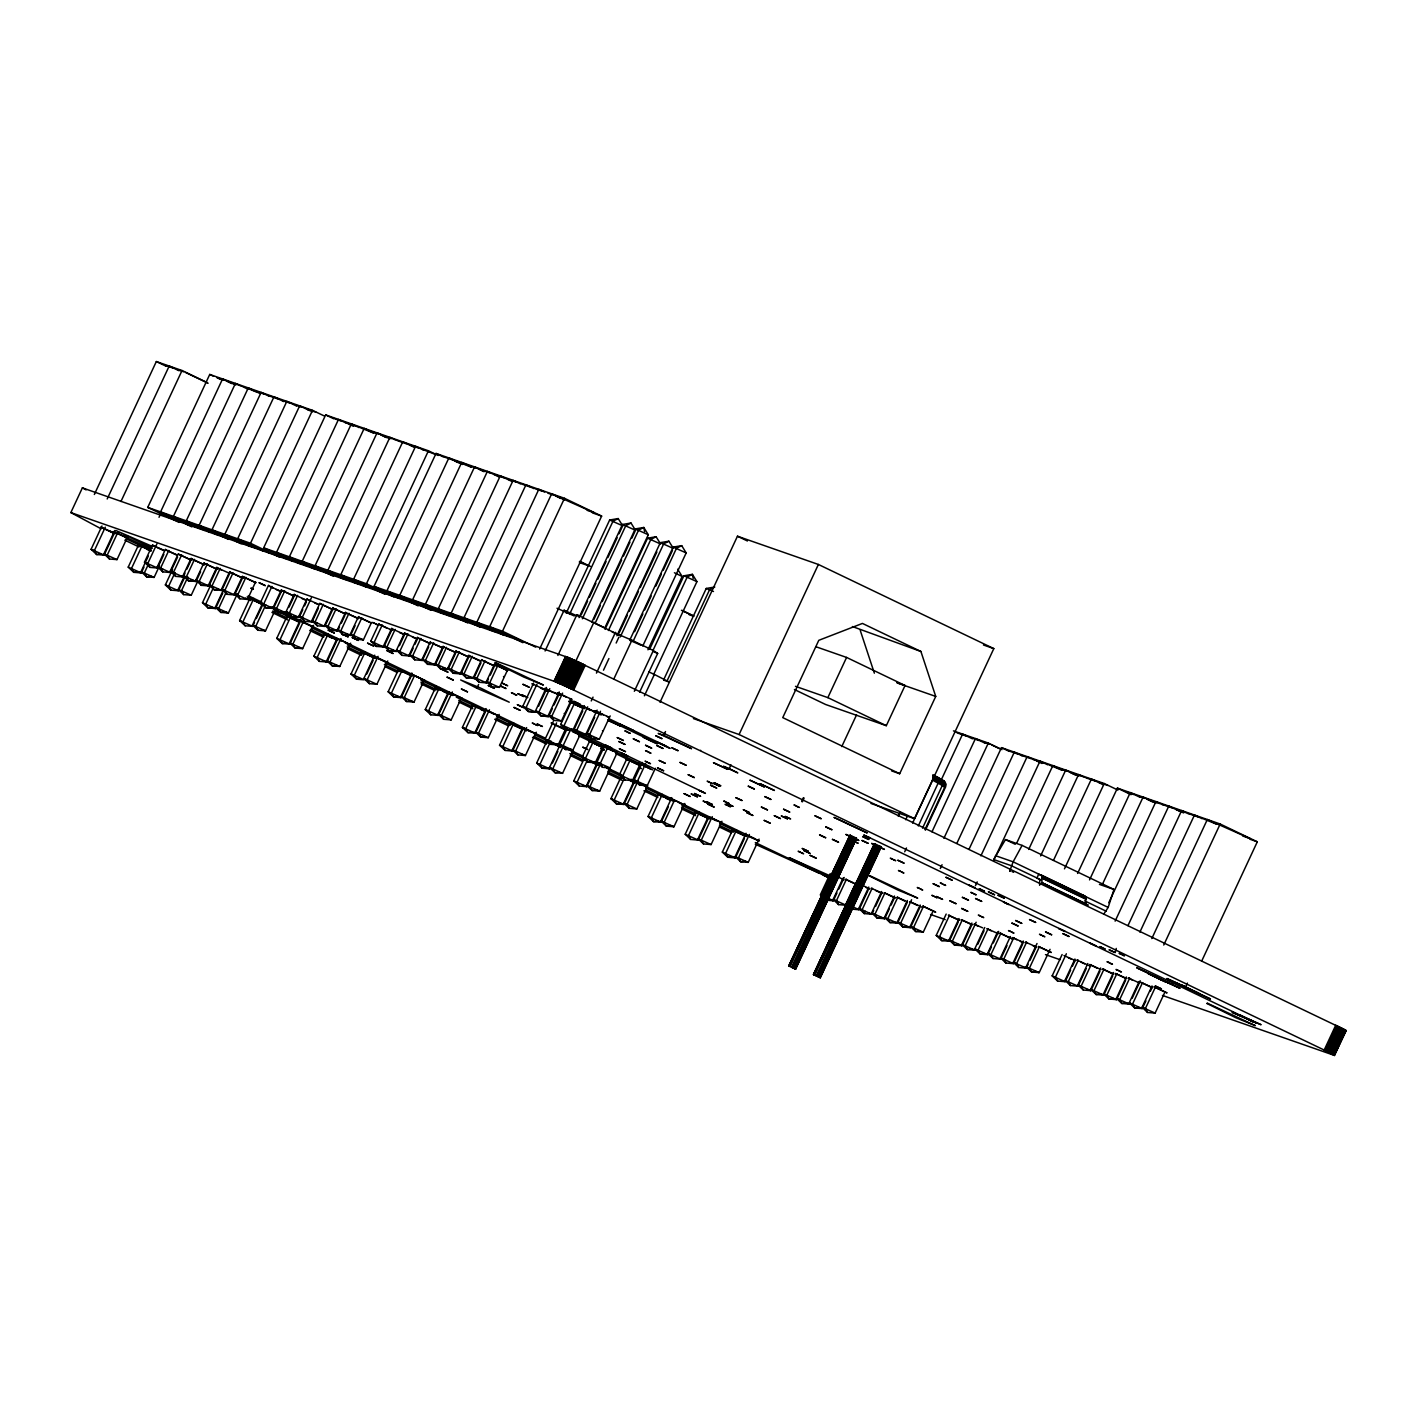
<?xml version="1.0" encoding="UTF-8"?>
<svg xmlns="http://www.w3.org/2000/svg" width="1417" height="1417" viewBox="0 0 1417 1417"><rect width="100%" height="100%" fill="white"/><g stroke="black" fill="none" stroke-linecap="round" stroke-linejoin="round"><path stroke-width="1.5" d="M912.601 823.047L932.599 780.165L933.148 775.613L942.323 780.306L945.6 783.3L945.44 787.214L925.443 830.096M1041.832 882.986L1088.167 905.18L1041.991 883.322L1041.849 875.972L1038.75 874.112L1036.943 877.991L1039.741 879.461L1039.617 885.324M1082.553 895.119L1085.652 896.979L1085.883 904.383M1009.683 871.331L1013.137 861.837L1022.1 845.4L1113.975 889.469L1108.165 907.411L1103.684 914.284M101.121 528.771L70.85 512.582L82.381 487.855L567.934 657.435L572.503 659.401L560.973 684.128L555.269 681.701L566.8 656.974M94.337 494.48L156.331 361.548L182.031 370.51L207.431 382.696M107.196 498.979L169.19 366.029L178.949 370.705M101.953 526.008L91.095 549.3L96.604 554.525L104.132 555.127L114.086 533.766M105.301 527.177L94.443 550.469L96.604 554.525L100.784 553.941M120.959 501.476L182.031 370.51M114.795 530.489L103.937 553.781L109.463 559.007L116.991 559.609L127.849 536.317M118.16 531.676L107.302 554.95L109.463 559.007M179.003 522.395L147.74 507.392L209.734 374.442L312.502 410.328L324.227 415.943M143.985 567.101L141.275 572.929L133.747 572.326L128.221 567.119L138.175 545.758M142.444 544.996L131.586 568.288L133.747 572.326L137.91 571.76L141.275 572.929L128.221 567.119M159.023 517.294L160.865 513.326M152.629 544.73L144.481 562.195L149.919 567.385L157.517 568.022L163.858 554.437M159.536 565.773L154.116 577.41L146.589 576.808L141.08 571.6L148.307 556.066M156.88 543.969L147.829 563.381L149.919 567.385M148.041 565.011L144.428 572.769L146.589 576.808L150.769 576.241L154.116 577.41L141.08 571.6M165.47 549.229L157.322 566.694L162.778 571.883L170.377 572.503L177.603 556.987M168.818 550.398L160.688 567.863L162.778 571.883M178.329 553.71L170.182 571.175L175.619 576.365L183.218 576.985L185.025 573.106M172.591 569.404L165.364 584.92L170.872 590.145L178.4 590.747L184.741 577.162M181.677 554.879L173.529 572.344L175.619 576.365M175.053 572.503L168.712 586.089L170.872 590.145M200.594 571.777L196.06 581.484L188.461 580.846L183.023 575.656L191.171 558.192M186.831 569.227L190.463 561.469M197.583 581.643L191.242 595.229L183.714 594.626L178.205 589.401L184.547 575.816M194.519 559.361L186.371 576.825L188.461 580.846L192.712 580.297L196.06 581.484L183.023 575.656M187.894 576.985L181.553 590.57L183.714 594.626M216.146 570.431L208.919 585.965L201.32 585.327L195.865 580.138L204.013 562.673M207.378 563.842L199.23 581.307L201.32 585.327L205.554 584.796L208.919 585.965L195.865 580.138M216.872 567.154L208.724 584.619L214.162 589.809L221.761 590.446L229.908 572.982M222.77 593.032L215.526 608.548L207.998 607.946L202.489 602.739L210.637 585.274M220.22 568.323L212.072 585.788L214.162 589.809L218.413 589.277M213.081 588.374L205.837 603.908L207.998 607.946L212.178 607.379L215.526 608.548L202.489 602.739M229.713 571.653L221.566 589.118L227.003 594.29L234.602 594.927L242.75 577.463M223.479 589.755L215.331 607.22L220.857 612.427L228.385 613.03L237.436 593.634M233.061 572.822L224.913 590.287L227.003 594.29M225.923 592.855L218.696 608.389L220.857 612.427L225.02 611.861L228.385 613.03L215.331 607.22L219.21 609.08M147.74 507.392L250.508 543.26L312.502 410.328M242.555 576.134L234.407 593.599L239.863 598.789L247.461 599.409L255.609 581.944M245.92 577.304L237.773 594.768L239.863 598.789M287.12 559.113L263.668 547.848L325.662 414.915L428.43 450.783L438.207 455.477M249.569 599.196L239.615 620.54L245.141 625.765L252.669 626.367L254.475 622.47M253.838 598.417L242.98 621.709L245.141 625.765M281.593 591.031L273.463 608.495L265.865 607.858L260.409 602.668L268.557 585.203M262.428 603.677L252.474 625.021L257.983 630.246L265.51 630.848L275.465 609.505M256.282 618.591L262.623 605.006M271.905 586.372L263.775 603.837L265.865 607.858L270.098 607.326L273.463 608.495L260.409 602.668M265.776 604.846L255.822 626.19L257.983 630.246M273.268 607.149L286.305 612.976L278.706 612.339L273.268 607.149L281.398 589.685M284.764 590.854L276.616 608.318L278.706 612.339L282.957 611.807L286.305 612.976M294.258 594.166L286.11 611.63L291.548 616.82L299.146 617.458L302.777 609.7M289.015 607.149L294.453 595.512M299.749 622.825L289.794 644.168L282.266 643.566L276.758 638.358L287.616 615.067M297.605 595.335L289.458 612.817L291.548 616.82L295.799 616.289M290.963 616.236L280.105 639.528L282.266 643.566L286.447 642.999M307.099 598.665L298.952 616.129L304.407 621.319L312.006 621.939L318.329 608.354M304.584 605.821L306.391 601.924M300.457 619.548L289.599 642.84L295.108 648.047L302.636 648.649L313.494 625.358M311.35 597.885L302.317 617.298L304.407 621.319M303.805 620.717L292.947 644.009L295.108 648.047L299.288 647.48M319.941 603.146L311.811 620.611L317.249 625.8L324.847 626.42L311.811 620.611L317.621 623.391M323.306 604.315L315.159 621.78L317.249 625.8M339.513 627.023L337.689 630.919L330.09 630.282L324.652 625.092L332.8 607.627M325.751 624.49L332.995 608.956M336.874 640.626L326.92 661.987L319.392 661.385L313.883 656.16L323.838 634.816M336.148 608.796L328 626.261L330.09 630.282L334.341 629.733L337.689 630.919L324.652 625.092M328.089 634.037L317.231 657.329L319.392 661.385M355.065 625.694L350.548 635.401L342.949 634.763L337.494 629.573L345.642 612.109M341.32 623.143L344.933 615.385M350.637 643.176L339.779 666.468L332.251 665.866L326.725 660.641L336.679 639.297M348.989 613.278L340.859 630.742L342.949 634.763L347.183 634.231L350.548 635.401L337.494 629.573M263.668 547.848L366.454 583.733L428.43 450.783M340.948 638.536L330.09 661.81L332.251 665.866L336.414 665.299L339.779 666.468L326.725 660.641M371.537 622.417L363.39 639.882L355.791 639.244L350.353 634.054L358.483 616.59M397.486 597.637L374.035 586.372L436.029 453.44L564.497 498.288L601.64 516.089L539.647 649.039M361.849 617.759L353.701 635.223L355.791 639.244L360.042 638.713L363.39 639.882L350.353 634.054M361.866 650.686L351.009 673.978L356.535 679.186L364.063 679.788L351.009 673.978L354.888 675.838M365.232 651.855L354.374 675.147L356.535 679.186L360.697 678.619M391.978 629.538L383.83 647.02L376.231 646.382L370.776 641.192L378.924 623.728M382.271 624.897L374.141 642.362L376.231 646.382L380.465 645.833L383.83 647.02L370.776 641.192M374.726 655.168L363.868 678.46L369.376 683.667L376.904 684.269L387.762 660.977M366.773 673.961L373.114 660.375M378.073 656.337L367.216 679.629L369.376 683.667M391.783 628.209L383.635 645.674L389.073 650.864L396.671 651.501L383.635 645.674L387.514 647.534M395.13 629.378L386.983 646.843L389.073 650.864L393.324 650.332M404.624 632.69L396.477 650.155L401.914 655.345L409.513 655.982L413.144 648.224M399.381 645.674L404.819 634.037M407.972 633.86L399.824 651.342L401.914 655.345M412.046 674.315L401.188 697.607L393.66 697.005L388.152 691.779L398.106 670.436M401.454 671.605L391.499 692.948L393.66 697.005L397.84 696.438L401.188 697.607L388.152 691.779M428.696 646.878L422.372 660.464L414.774 659.844L409.318 654.654L417.466 637.189M414.951 644.345L417.661 638.518M420.814 638.358L412.684 655.823L414.774 659.844M423.984 680.745L414.03 702.088L406.502 701.486L400.993 696.261L411.851 672.986M442.458 649.429L435.214 664.945L427.615 664.325L422.177 659.135L430.325 641.671M414.295 676.086L404.341 697.43L406.502 701.486L410.682 700.919L414.03 702.088L400.993 696.261M433.673 642.84L425.525 660.304L427.615 664.325L431.866 663.776L435.214 664.945L422.177 659.135M455.3 653.91L448.055 669.426L440.457 668.806L435.019 663.617L443.167 646.152M446.514 647.321L438.367 664.786L440.457 668.806L444.708 668.257L448.055 669.426L435.019 663.617M436.135 686.306L425.277 709.598L430.786 714.806L438.314 715.408L448.268 694.064M468.141 658.391L460.915 673.925L453.316 673.288L447.861 668.098L456.008 650.633M439.483 687.475L428.625 710.767L430.786 714.806M459.374 651.802L451.226 669.267L453.316 673.288L457.549 672.756L460.915 673.925L447.861 668.098M448.073 692.736L438.119 714.079L443.645 719.287L451.173 719.889L461.127 698.546M468.868 655.115L460.72 672.579L466.158 677.769L473.756 678.406L481.001 662.873M452.342 691.957L441.484 715.248L443.645 719.287M472.215 656.284L464.067 673.748L466.158 677.769L470.409 677.237M481.709 659.596L473.561 677.078L478.999 682.25L486.598 682.888L488.422 679.009M485.057 660.783L476.909 678.247L478.999 682.25M374.035 586.372L502.504 631.22L564.497 498.288M476.856 688.237L460.649 679.947L480.257 687.9L509.252 702.194L476.856 688.237L478.627 684.446M473.26 704.107L462.403 727.399L467.929 732.624L475.457 733.227L485.411 711.865M494.551 664.095L486.403 681.559L491.858 686.749L499.457 687.369L507.605 669.904M490.229 675.13L494.746 665.423M475.722 707.225L465.768 728.568L467.929 732.624L472.091 732.058L475.457 733.227L462.403 727.399L466.282 729.259M497.916 665.264L489.768 682.728L491.858 686.749M499.156 714.416L488.298 737.708L480.77 737.106L475.262 731.88L486.12 708.606M489.467 709.775L478.609 733.05L480.77 737.106L484.951 736.539M522.536 729.684L512.582 751.028L505.054 750.425L499.546 745.218L509.5 723.857M545.084 650.988L564.09 610.231L577.41 615.97M513.751 723.095L502.893 746.387L505.054 750.425M522.784 706.304L535.821 712.113L528.187 711.458L522.784 706.304L533.642 683.012M566.215 613.154L609.647 520.004L618.202 518.569L622.701 525.813L618.999 533.748M536.99 684.181L526.132 707.473L528.187 711.458L535.821 712.113M569.563 614.323L613.012 521.173L618.202 518.569M536.299 732.235L525.424 755.509L517.913 754.907L512.387 749.699L522.342 728.356M557.891 655.451L576.896 614.695L619.778 635.259L612.162 631.982M526.593 727.576L515.735 750.868L517.913 754.907M546.431 687.475L535.573 710.767L540.975 715.922L548.627 716.577L552.24 708.819M579.022 617.617L622.453 524.467L631.008 523.032L635.489 530.277L631.805 538.212M538.531 706.304L546.679 688.839M581.112 615.013L587.577 601.127M589.419 597.177L595.902 583.29M597.744 579.323L606.069 561.486M607.911 557.536L617.157 537.716M549.796 688.644L538.938 711.936L540.975 715.922L548.627 716.577L535.573 710.767L539.452 712.627M582.369 618.786L625.8 525.636L631.008 523.032M70.85 512.582L554.366 681.364L565.897 656.62M566.322 656.779L554.366 681.364M555.801 681.931L567.349 657.187M567.934 657.435L565.542 656.496L553.994 681.223L556.403 682.162L567.934 657.435L579.234 662.447L585.221 665.264L573.672 690.008M557.058 682.445L568.589 657.701M557.749 682.728L569.28 658.002M558.493 683.047L570.024 658.32M559.272 683.384L570.803 658.657M560.105 683.756L571.636 659.011M559.237 691.939L548.379 715.231L553.781 720.385L561.415 721.04L571.37 699.697M591.81 622.081L635.241 528.913L643.796 527.478L648.295 534.74L604.846 627.89L595.158 623.25L638.606 530.1L643.796 527.478L644.558 531.534M574.31 660.216L573.389 659.791L561.858 684.535L562.779 684.942L574.31 660.216L1343.015 1028.866L1344.591 1029.698L1333.06 1054.443L1324.204 1049.997L1335.735 1025.253L1346.15 1030.708L1334.477 1055.452L1162.454 995.442M554.047 704.94L558.581 695.233M593.9 619.459L600.383 605.59M602.225 601.623L621.638 560.016M623.48 556.049L629.945 542.162M562.779 684.942L563.736 685.367L575.267 660.641M575.904 660.889L594.006 622.063M563.736 685.367L564.71 685.81L576.241 661.084M562.584 693.108L551.727 716.4L553.781 720.385M564.71 685.81L565.684 686.271L577.233 661.526M565.684 686.271L566.694 686.731L578.225 661.987M556.403 682.162L567.703 687.192L579.234 662.447M566.694 686.731L568.713 687.652L580.244 662.926M553.232 721.678L545.102 739.143L550.558 744.332L558.139 744.97L565.383 729.436M584.247 664.803L572.716 689.548L569.723 688.131L581.253 663.404M570.732 688.609L582.263 663.865M536.671 763.019L549.707 768.846L542.197 768.244L536.671 763.019L547.529 739.727M571.724 689.069L583.255 664.343M556.598 722.847L548.45 740.312L550.558 744.332L554.791 743.783M550.876 740.896L540.019 764.188L542.197 768.244L546.36 767.677L549.707 768.846M582.759 710.891L573.726 730.286L566.074 729.649L560.671 724.477L571.529 701.185M605.041 629.343L647.551 538.177L656.106 536.742L660.588 543.986L647.551 538.177M574.895 702.354L564.037 725.646L566.074 729.649L573.726 730.286L560.671 724.477M608.389 630.512L650.899 539.346L656.106 536.742M580.155 734.591L572.911 750.107L565.348 749.487L559.874 744.297L567.119 728.763M560.388 744.226L549.513 767.5L555.039 772.726L562.567 773.328L573.424 750.036M552.435 763.019L557.855 751.382M596.451 673.11L615.456 632.354M570.466 729.932L563.222 745.466L565.348 749.487L569.563 748.938L572.911 750.107L559.874 744.297M562.832 747.326L552.878 768.669L555.039 772.726L559.219 772.159M594.662 717.285L586.514 734.75L578.88 734.095L573.478 728.94L584.335 705.648M616.909 635.79L660.34 542.64L668.895 541.205L673.394 548.45L660.34 542.64M618.999 633.186L627.324 615.35M629.166 611.382L638.412 591.562M640.254 587.594L656.903 551.922M603.483 670.206L608.92 658.551M616.165 643.035L618.875 637.207M587.683 706.817L576.825 730.109L578.88 734.095L586.514 734.75L573.478 728.94M620.256 636.959L663.705 543.809L668.895 541.205M591.243 700.937L593.032 697.129M597.124 710.112L586.266 733.404L591.668 738.558L599.32 739.213L610.178 715.922M642.751 646.063L686.182 552.913L681.701 545.651L673.146 547.104L629.715 640.254L640.803 645.142M634.568 631.699L642.893 613.862M644.735 609.895L651.2 596.026M655.823 586.107L661.367 574.222M663.227 570.254L672.473 550.434M613.809 679.062L631.911 640.236L653.343 650.527L657.665 653.432L639.581 692.258M600.489 711.281L589.614 734.573L591.668 738.558L595.955 738.044M633.062 641.423L676.494 548.273L681.701 545.651M602.526 747.255L595.282 762.771L587.718 762.151L582.245 756.961L590.393 739.497M597.708 763.356L586.851 786.648L579.252 786.028L573.796 780.838L583.751 759.477M592.837 742.597L585.593 758.13L587.718 762.151L591.934 761.602L595.282 762.771L582.245 756.961M587.116 760.663L577.162 782.007L579.252 786.028M647.959 649.801L682.162 576.471L677.627 569.191M604.262 746.582L597.018 762.116L602.491 767.305L610.054 767.925L617.298 752.392M649.695 649.145L683.897 575.798L692.399 574.346L696.934 581.625L653.503 674.775M609.647 769.785L599.692 791.129L592.093 790.509L586.656 785.319L596.61 763.976M607.61 747.751L600.365 763.285L602.491 767.305M653.042 650.314L687.245 576.967L692.399 574.346L693.196 578.419M599.958 765.145L590.003 786.488L592.093 790.509L596.344 789.96L599.692 791.129L586.656 785.319M634.338 691.283L653.343 650.527M644.416 695.782L654.371 674.439L648.791 671.888M626.615 759.246L619.388 774.762L624.862 779.97L632.425 780.59L639.669 765.056M663.741 679.629L706.251 588.462L714.77 587.01L709.616 589.631L667.106 680.815M621.797 775.347L610.94 798.639L616.377 803.829L623.976 804.466L633.93 783.105M629.98 760.415L622.736 775.949L624.862 779.97M624.242 778.464L614.287 799.808L616.377 803.829L620.628 803.297M660.021 702.265L737.46 536.211L818.388 564.462L993.813 648.614L914.514 818.654L870.941 803.439M655.345 768.28L647.197 785.744L639.634 785.124L634.161 779.917L642.308 762.452M634.639 779.846L623.781 803.12L629.237 808.31L636.835 808.948L647.693 785.656M645.656 763.621L637.508 781.086L639.634 785.124L643.849 784.575L647.197 785.744L634.161 779.917M638.004 781.015L627.129 804.289L629.237 808.31M663.723 735.352L691.567 748.707L658.161 733.404L663.723 735.352L665.494 731.544M658.019 795.096L648.065 816.458L653.52 821.647L661.119 822.267L668.346 806.751M662.288 794.335L651.413 817.627L653.52 821.647L657.754 821.098L661.119 822.267L648.065 816.458L651.944 818.317M671.782 797.647L660.924 820.939L666.362 826.129L673.961 826.749L684.818 803.474M674.226 800.764L664.272 822.108L666.362 826.129L670.613 825.58L673.961 826.749L660.924 820.939L664.786 822.799M708.199 818.725L698.244 840.086L690.646 839.449L685.208 834.259L696.066 810.967M699.413 812.136L688.556 835.428L690.646 839.449M693.427 718.578L739.089 734.52L818.388 564.462M729.206 768.634L737.814 772.885L723.378 766.278L729.206 768.634L730.977 764.826M721.944 821.275L711.086 844.567L703.487 843.93L698.05 838.74L708.004 817.396M712.255 816.635L701.397 839.909L703.487 843.93M744.421 838.492L735.37 857.887L727.771 857.267L722.333 852.078L733.191 828.786M736.539 829.955L725.681 853.247L727.771 857.267L732.022 856.718L735.37 857.887L722.333 852.078M759.087 839.094L748.229 862.368L740.63 861.749L735.175 856.559L746.033 833.267M749.398 834.436L738.54 857.728L740.63 861.749L744.864 861.199L748.229 862.368L735.175 856.559M795.468 686.324L827.847 697.625L846.587 657.435L905.056 685.491L886.316 725.681L825.615 704.497L794.423 689.53M801.632 801.473L803.404 797.665M802.341 801.863L804.112 798.054M841.769 746.582L856.559 714.877M830.238 873.598L820.284 894.942L823.011 897.546M791.944 967.51L788.773 965.916L849.899 835.109M789.056 966.093L850.058 835.286M788.773 965.916L850.306 835.251M790.473 964.375L793.254 958.423M795.096 954.456L804.342 934.635M811.728 918.783L814.509 912.849M816.351 908.882L822.834 895.013M830.22 879.142L832.062 875.192M834.843 869.241L844.089 849.421M848.694 839.519L850.554 835.552M789.304 966.057L850.909 835.516M789.907 966.323L851.652 835.853M856.594 838.244L795.663 969.104L792.847 967.935L791.536 967.032L852.52 836.243M853.424 836.65L792.44 967.457L795.663 969.104M793.325 967.882L854.327 837.075M794.14 968.272L855.124 837.465M800.003 956.758L801.863 952.791M818.495 917.118L820.337 913.168M846.215 857.675L848.996 851.723M794.813 968.626L855.815 837.819M795.061 968.909L856.311 838.085M795.468 969.069L856.47 838.262M843.097 878.079L833.143 899.423L838.581 904.613L846.179 905.25L833.143 899.423L837.022 901.283M836.951 892.993L833.338 900.769L827.634 900.291M838.758 889.114L844.195 877.477M846.445 879.248L836.491 900.592L838.581 904.613M899.689 773.717L935.734 696.42L920.908 651.483L862.439 623.427L818.778 640.325L782.751 717.622L899.689 773.717L891.594 770.883M845.984 903.922L855.939 882.561M881.285 846.87L820.337 977.73L817.52 976.543L813.447 974.542L874.395 843.664M813.447 974.542L874.572 843.717M813.588 974.524L874.98 843.877M814.244 974.967L817.007 969.015M821.63 959.114L827.174 947.229M831.797 937.31L838.262 923.441M842.885 913.522L848.429 901.637M850.289 897.669L856.754 883.801M864.14 867.948L866.921 861.997M868.763 858.029L875.228 844.16M813.996 974.683L875.582 844.125M814.598 974.931L876.344 844.461M815.342 975.268L816.21 975.658L877.212 844.851M820.337 977.73L817.113 976.083L878.115 845.276M818.016 976.49L879.001 845.701M818.813 976.898L879.815 846.091M832.08 949.514L835.782 941.596M852.414 905.924L854.274 901.956M877.371 852.414L880.152 846.463M819.504 977.234L880.488 846.427M822.533 971.584L880.754 846.711M820.16 977.677L881.002 846.693M898.219 816.157L900.043 812.242M868.78 887.06L858.826 908.403L864.281 913.593L871.88 914.213L873.687 910.334M851.422 909.094L859.021 909.732L868.072 890.319M872.146 888.229L862.191 909.572L864.281 913.593L865.344 911.308M905.729 819.717L907.553 815.82M889.256 909.006L884.722 918.694L877.123 918.074L871.685 912.885L881.64 891.541M875.493 906.455L881.835 892.869M884.987 892.71L875.033 914.054L877.123 918.074L881.374 917.525L884.722 918.694L871.685 912.885M904.701 851.794L906.473 847.986M918.34 825.916L938.763 781.794L937.806 777.437L933.732 775.276M941.331 779.74L962.621 734.095L972.399 738.788M922.556 828.148L942.978 784.008L942.323 780.306L936.956 776.888M924.982 829.565L944.98 786.683L944.554 781.617M907.518 901.832L897.563 923.193L889.982 922.556L884.527 917.366L894.481 896.022M891.063 905.109L894.676 897.351M897.829 897.191L887.874 918.535L889.982 922.556L894.216 922.024L897.563 923.193L884.527 917.366M931.979 831.832L975.463 738.576L985.24 743.27M907.323 900.503L897.368 921.847L902.824 927.037L910.423 927.674L920.377 906.331M911.592 899.742L900.734 923.016L902.824 927.037L907.075 926.505M943.899 838.315L988.322 743.057L1001.996 749.628M920.182 904.985L910.228 926.328L915.665 931.518L923.264 932.156L933.218 910.812M940.286 868.532L942.057 864.724M923.53 906.154L913.575 927.515L915.665 931.518L919.916 930.987M957.06 842.902L1001.465 747.645L1104.25 783.53L1117.924 790.084M968.98 849.368L1014.306 752.144L1022.135 755.881M958.317 921.829L949.266 941.225L941.667 940.605L936.23 935.415L946.184 914.071M949.532 915.24L939.577 936.584L941.667 940.605L945.918 940.056L949.266 941.225L936.23 935.415M980.901 855.833L1027.166 756.625L1034.977 760.362M971.159 926.311L962.108 945.706L954.509 945.086L949.071 939.896L959.026 918.553M975.427 885.714L977.199 881.905M962.373 919.722L952.419 941.065L954.509 945.086L958.76 944.537L962.108 945.706L949.071 939.896M1022.1 845.4L1005.485 839.59L993.636 859.517L1011.331 865.698L1041.034 879.939M993.742 860.314L1040.007 761.106L1047.818 764.861M961.913 944.377L974.967 950.205L967.368 949.567L961.913 944.377L971.867 923.034M976.136 922.254L965.278 945.546L967.368 949.567L971.601 949.036L974.967 950.205M1016.768 842.973L1052.849 765.587L1062.626 770.281M984.726 927.515L974.772 948.859L980.21 954.048L987.808 954.686L991.422 946.928M977.677 944.377L984.018 930.792M988.074 928.684L978.12 950.028L980.21 954.048L984.461 953.517M1028.689 849.438L1065.708 770.069L1075.485 774.762M997.568 931.996L987.614 953.358L993.051 958.53L1000.65 959.167L1006.991 945.582M993.246 943.031L998.666 931.394M1000.916 933.165L990.961 954.527L993.051 958.53M1040.609 855.921L1078.55 774.568L1084.412 777.366M1010.41 936.495L1000.455 957.839L1005.911 963.029L1013.509 963.649L1022.56 944.253M1013.775 937.664L1003.821 959.008L1005.911 963.029M1053.469 860.402L1091.409 779.049L1103.134 784.664M1023.269 940.977L1013.314 962.32L1018.752 967.51L1026.351 968.13L1028.157 964.251M1026.617 942.146L1016.662 963.489L1018.752 967.51M1064.468 868.851L1104.25 783.53M1050.05 949.337L1039.192 972.629L1031.594 971.991L1026.156 966.801L1037.014 943.509M1029.964 960.372L1036.305 946.786M1039.458 946.627L1029.504 967.97L1031.594 971.991L1035.845 971.442L1039.192 972.629L1026.156 966.801M1077.611 873.439L1117.393 788.118L1220.179 824.003L1257.304 841.804L1201.793 960.868M1089.531 879.904L1130.252 792.599L1140.012 797.293M1070.632 970.06L1065.194 981.698L1057.596 981.06L1052.158 975.87L1062.112 954.527M1066.363 953.765L1055.506 977.057L1057.596 981.06M1102.391 884.403L1143.094 797.08L1152.871 801.774M1086.184 968.714L1078.054 986.179L1070.455 985.559L1064.999 980.369L1074.954 959.008M1072.439 966.164L1075.149 960.354M1078.302 960.177L1068.347 981.538L1070.455 985.559M1108.749 902.771L1155.935 801.579L1163.764 805.317M1099.946 971.265L1090.895 990.66L1083.296 990.04L1077.859 984.85L1087.813 963.507M1091.161 964.676L1081.206 986.019L1083.296 990.04M1115.126 921.139L1168.795 806.06L1180.52 811.675M1112.788 975.746L1103.737 995.141L1096.138 994.521L1090.7 989.332L1100.655 967.988M1104.002 969.157L1094.048 990.501L1096.138 994.521L1100.389 993.972L1103.737 995.141L1090.7 989.332M1114.488 952.224L1109.033 949.797L1115.197 952.614L1116.259 948.416M1127.967 925.62L1181.636 810.542L1189.448 814.297M1125.629 980.227L1116.596 999.64L1108.997 999.003L1103.542 993.813L1113.496 972.469M1116.862 973.638L1106.907 994.982L1108.997 999.003L1113.231 998.471L1116.596 999.64L1103.542 993.813M1139.888 932.103L1194.478 815.023L1202.307 818.778M1126.356 976.951L1116.401 998.294L1121.839 1003.484L1129.438 1004.122L1116.401 998.294L1120.262 1000.154M1129.703 978.12L1119.749 999.463L1121.839 1003.484L1126.09 1002.953L1129.438 1004.122M1151.808 938.568L1207.337 819.504L1217.097 824.198M1139.197 981.432L1129.243 1002.793L1134.68 1007.965L1142.279 1008.603L1145.91 1000.845M1132.148 998.294L1140.295 980.83M1142.545 982.601L1132.59 1003.962L1134.68 1007.965L1138.931 1007.434M1163.747 945.033L1220.179 824.003M1152.039 985.931L1142.084 1007.274L1147.54 1012.464L1155.138 1013.084L1165.093 991.741M1150.427 991.138L1152.234 987.259M1155.404 987.1L1145.45 1008.443L1147.54 1012.464M1185.657 986.905L1166.846 978.509L1187.712 988.287L1185.657 986.905L1187.446 983.097M1325.143 1050.44L1336.692 1025.713M1326.064 1050.9L1337.613 1026.156M1326.967 1051.325L1338.498 1026.599M1327.818 1051.751L1339.348 1027.006M1328.632 1052.158L1340.163 1027.414M1334.477 1055.452L1329.412 1052.548L1340.943 1027.803M1330.156 1052.92L1341.686 1028.175M1330.829 1053.256L1342.377 1028.529M1331.466 1053.593L1343.015 1028.866M1332.069 1053.894L1343.599 1029.167M1332.582 1054.177L1344.131 1029.451M1345.353 1030.124L1333.769 1055.24L1344.999 1029.929L1346.15 1030.708L1341.12 1029.043L1346.15 1030.708M1334.07 1055.346L1345.654 1030.301M1334.3 1055.417L1345.867 1030.442M1246.305 1018.398L1232.135 1012.305L1257.251 1023.375L867.877 836.845C855.23 831.07 875.812 841.007 867.877 836.845M1256.95 1023.216L1232.524 1012.269M430.431 642.238L443.344 648.154L434.736 644.452M536.228 734.112L522.058 727.488L530.667 731.721M639.775 765.41L615.687 753.543M652.617 769.892L570.024 730.003M1063.972 955.519L1075.397 960.62M1253 1022.082L1239.84 1014.997L1261.095 1024.721L1246.925 1018.628M942.659 780.732L944.059 781.104L941.579 780.023L945.6 783.3L933.36 776.569M943.527 781.706L944.98 782.095L942.925 780.395M944.377 784.186L945.901 784.593L933.325 777.703M944.307 785.532L945.83 785.939L933.059 778.925M943.899 786.807L945.44 787.214L932.599 780.165M663.705 680.125L669.249 682.055L654.371 674.439M983.433 644.983L993.813 648.614M224.293 380.234L217.014 377.684L220.769 379.49M229.855 382.183L237.135 384.715M248.17 388.577L255.556 391.641M255.556 391.145L264.66 394.316M268.398 395.626L277.502 398.815M283.063 400.745L290.343 403.296M295.905 405.227L301.378 407.14M316.044 412.258L306.94 409.088L312.572 411.78M332.942 418.157L342.046 421.345M345.783 422.638L354.888 425.826M360.449 427.757L373.38 433.017M371.484 431.618L378.764 434.151M391.606 438.632L384.326 436.099L389.958 438.809M397.167 440.581L406.289 443.751M410.027 445.062L419.131 448.25M422.868 449.543L435.728 454.538M445.133 457.319L452.413 459.87M469.009 465.644L476.289 468.195M481.851 470.143L490.955 473.313M494.692 474.624L503.797 477.795M507.552 479.105L516.656 482.276M522.218 484.224L529.497 486.775M535.059 488.706L542.339 491.256M547.901 493.187L553.374 495.1M587.063 510.297L594.361 512.848L558.936 497.048L564.568 499.74M592.465 512.883L601.64 516.089M609.647 520.004L622.701 525.813M622.453 524.467L635.489 530.277M635.241 528.913L648.295 534.74M165.435 365.427L172.715 367.959M178.294 369.908L183.749 371.821M673.146 547.104L686.182 552.913M852.414 626.544L920.908 651.483M683.897 575.798L696.934 581.625M706.251 588.462L713.495 591.491M579.553 561.911L583.202 563.169L579.447 561.362M579.464 562.584L588.64 565.773M816.227 646.843L846.587 657.435M896.961 682.657L905.056 685.491M897.298 682.994L935.734 696.42M689.14 614.695L692.771 615.97M953.446 730.889L988.322 743.057M957.06 732.855L966.164 736.043M971.725 737.974L979.005 740.524M984.567 742.455L990.04 744.368M1008.745 750.904L1017.849 754.074M1021.586 755.385L1030.708 758.556M1034.445 759.866L1043.55 763.054M1049.111 764.985L1062.042 770.228M1060.146 768.846L1067.426 771.379M1080.268 775.861L1072.988 773.328L1078.62 776.02M1085.829 777.809L1094.934 780.98M1098.689 782.29L1107.793 785.461M1126.497 791.997L1133.777 794.547M1139.357 796.478L1144.812 798.391M1159.478 803.51L1150.374 800.339L1156.006 803.032M1163.215 804.821L1172.32 807.991M1185.179 812.49L1176.075 809.302L1183.585 812.915M1190.741 814.421L1198.02 816.971M1203.582 818.902L1216.512 824.163M1214.617 822.763L1250.024 838.563L1242.744 836.012M1249.971 839.236L1257.304 841.804M1099.433 884.385L1113.975 889.469M995.442 855.655L1013.137 861.837L1108.165 907.411M409.318 654.654L422.372 660.464M179.87 575.816L183.218 576.985L170.182 571.175L174.061 573.035M1044.364 884.173L1042.026 883.34M178.205 589.401L191.242 595.229M262.163 629.679L265.51 630.848L252.474 625.021L256.335 626.881M276.758 638.358L289.794 644.168M313.883 656.16L326.92 661.987L323.572 660.8M475.262 731.88L488.298 737.708M499.546 745.218L512.582 751.028M512.387 749.699L525.424 755.509L522.076 754.34M573.796 780.838L586.851 786.648L583.503 785.479M930.562 914.496L945.192 919.615M1045.463 954.615L1060.093 959.716M685.208 834.259L698.244 840.086M698.05 838.74L711.086 844.567M1052.158 975.87L1065.194 981.698M1064.999 980.369L1078.054 986.179M1077.859 984.85L1090.895 990.66L1087.547 989.491M829.972 899.6L833.338 900.769L827.528 897.971M868.532 913.044L871.88 914.213L858.826 908.403L862.705 910.263M1023.003 966.961L1026.351 968.13L1013.314 962.32L1017.193 964.18M1010.551 870.888L1010.232 870.924M700.671 750.372L700.352 750.39M468.797 657.151L456.115 651.218L469.027 657.116M569.616 698.616L572.025 699.449L557.59 692.842L566.198 697.093M455.937 652.652L447.577 648.933M556.775 694.135L559.184 694.968L544.748 688.361L553.356 692.612M430.254 643.69L417.572 637.756L430.485 643.672M606.759 716.435L609.151 717.268L594.733 710.661L603.323 714.894M593.9 711.936C601.64 714.877 578.207 703.824 583.538 707.083M389.799 629.467L391.712 630.246M503.496 676.547L503.797 676.511M358.306 618.574L349.946 614.854M294.063 596.15L281.398 590.216L294.311 596.132M281.221 591.668L276.244 589.525M216.978 569.244L204.314 563.311L217.226 569.227M204.137 564.763L191.454 558.829L204.367 564.745M489.485 682.87L489.184 682.888M564.161 713.477L564.48 713.442M602.473 730.729L602.792 730.694M551.62 716.665L551.302 716.701M588.763 734.006L588.445 734.024M274.172 608.584L276.563 609.416L271.763 606.954L277.626 609.771M566.605 728.48L564.196 727.647L565.861 728.551M871.048 853.636L870.729 853.654M372.724 657.523L374.85 658.391M496.96 715.443L499.369 716.276L484.933 709.669L493.541 713.92M561.593 746.139L559.201 745.289L560.849 746.21M548.751 741.658L546.342 740.808L548.007 741.729M571.228 751.063L573.619 751.896L565.011 747.662M558.369 746.582L560.512 747.45M585.876 759.459L583.485 758.626L585.132 759.53M608.354 768.882L610.762 769.714L605.945 767.252M623.019 777.278L620.611 776.427L622.276 777.348M645.479 786.683L647.888 787.515L643.07 785.053M632.637 782.202L634.763 783.07M1012.411 939.028L999.747 933.094L1012.659 939.01M719.747 822.303C727.488 825.243 704.054 814.19 709.386 817.45M746.157 836.491L736.822 832.328M614.783 632.868L631.911 640.236M557.005 608.23L574.257 615.952M653.875 651.802L657.665 653.432M479.725 660.853L468.974 655.699L480.398 660.783M540.497 688.131C561.947 697.536 523.723 679.434 533.554 684.801M608.566 720.332L620.593 726.106L607.822 720.421M796 805.759C788.348 802.5 805.015 809.869 797.186 806.556M626.934 731.703C619.052 728.409 636.02 735.795 628.121 732.5M981.202 889.557C973.337 886.263 990.306 893.649 982.406 890.354M412.436 637.065L415.5 638.429M1121.166 954.172C1113.479 950.913 1130.252 958.282 1122.353 954.969M399.576 632.584L402.641 633.948M1005.485 902.877C997.657 899.582 1014.519 906.969 1006.69 903.692M1101.895 947.442C1094.207 944.2 1110.981 951.551 1103.081 948.239M374.69 623.303C366.861 620.008 383.724 627.394 375.895 624.1M504.363 684.074C496.712 680.833 513.379 688.184 505.55 684.872M972.877 893.188C965.243 889.947 981.91 897.315 974.064 894.003M853.034 840.795L858.188 843.257L854.079 841.485M892.427 859.056C884.545 855.762 901.513 863.13 893.613 859.853M527.443 697.501L522.306 695.038L527.762 697.483M314.787 602.987L317.851 604.351M502.734 686.891C494.852 683.614 511.82 690.982 503.921 687.706M647.675 751.559C639.829 748.265 656.691 755.651 648.862 752.356M942.34 883.747C934.689 880.506 951.356 887.857 943.527 884.545M301.945 598.505L305.009 599.869M513.45 693.551C505.798 690.309 522.466 697.66 514.637 694.348M709.297 782.042C701.415 778.748 718.384 786.116 710.484 782.839M787.267 817.255C779.58 814.013 796.354 821.364 788.454 818.052M472.003 677.237L477.139 679.717L473.03 677.946M1109.139 962.568C1101.257 959.291 1118.226 966.66 1110.326 963.383M900.592 871.349C892.71 868.072 909.679 875.44 901.779 872.163M1041.53 935.096C1033.896 931.855 1050.564 939.223 1042.717 935.893M1118.084 970.308C1110.397 967.067 1127.17 974.418 1119.271 971.106M647.126 762.027C639.457 758.786 656.23 766.136 648.331 762.842M1151.826 987.596L1141.057 982.424L1152.482 987.525M176.523 555.021L165.771 549.867L177.196 554.95M1126.125 978.616L1115.374 973.461L1126.798 978.545M250.862 588.214L253.342 589.224L251.287 588.179M572.805 731.88L578.632 734.254L573.814 731.792M163.681 550.54L157.216 547.582M1113.284 974.134L1102.515 968.98L1113.939 974.064M613.348 751.223L606.139 747.928M725.752 801.845C718.118 798.603 734.785 805.954 726.956 802.642M919.403 888.353C911.556 885.058 928.418 892.444 920.589 889.15M650.492 769.041L638.465 763.267L648.083 767.412M980.44 915.949C972.593 912.654 989.456 920.04 981.627 916.746M933.909 896.146C926.257 892.905 942.925 900.256 935.096 896.943M637.632 764.542L625.606 758.786L635.223 762.931M152.469 548.202L115.804 530.472L151.725 546.165M601.215 748.53L604.297 749.947M727.187 805.139C719.322 801.845 736.291 809.231 728.373 805.936M1010.64 931.447C1002.758 928.153 1019.726 935.521 1011.827 932.244M641.458 768.545L639.085 767.518L641.015 768.581M112.793 532.863L100.766 527.089L114.37 533.146M146.5 549.141L149.919 550.664M539.08 724.795C531.393 721.554 548.166 728.905 540.267 725.61M1033.135 945.865L1036.199 947.229M534.368 723.892C526.486 720.598 543.455 727.966 535.555 724.689M1020.293 941.384L1023.357 942.748M709.014 802.784C701.167 799.489 718.029 806.875 710.2 803.581M261.313 604.103L249.286 598.328L262.056 604.032M587.789 749.611L582.653 747.149L586.762 748.92M298.456 621.904L286.429 616.147L299.2 621.833M345.004 642.68C369.093 653.237 320.295 630.335 341.214 640.891M971.956 924.805L961.204 919.651L972.629 924.734M959.114 920.324L948.345 915.152L959.77 920.253M443.556 691.62L446.975 693.143M480.682 709.439L484.118 710.962M800.286 852.113C792.404 848.818 809.373 856.187 801.473 852.91M521.243 728.763L514.034 725.469M602.154 765.463L596.327 763.108L597.992 764.011M639.28 783.282L633.452 780.909L635.117 781.83M894.871 897.9L884.119 892.728L895.544 897.829M679.204 802.961C703.275 813.517 654.477 790.633 675.395 801.19M882.029 893.418L875.564 890.461M666.344 798.48L669.763 800.003M866.124 887.556L869.17 888.92M706.906 817.822L699.679 814.509M829.689 877.088L789.18 857.657L830.415 875.972M819.203 873.209L755.296 844.231M829.122 877.92L830.132 878.381M816.21 975.658L817.113 976.083M755.332 842.566L830.415 878.469M568.713 687.652L569.723 688.131M1173.931 982.14L1199.26 993.583L1177.988 983.859L1185.073 987.49M1155.634 976.472L1168.936 983.008L1147.664 973.266L1180.078 988.34L1158.805 978.616L1172.975 984.709M828.113 877.442L823.153 875.104M1012.021 871.544L1013.633 872.305M586.691 708.642L590.482 710.413M665.76 745.944C636.198 732.394 684.34 755.668 665.76 745.944L609.08 718.756M573.85 704.16L583.467 708.305L569.032 701.698L570.697 702.602M652.918 741.445C623.338 727.913 671.499 751.187 652.918 741.445L607.964 719.889M386.735 628.103L379.03 624.295L391.942 630.211M1097.378 968.289L1089.673 964.481L1101.098 969.582M1081.136 962.214L1084.536 963.808M1068.294 957.733L1071.677 959.309M571.954 729.241L703.54 792.333C711.476 796.496 690.894 786.559 703.54 792.333M571.529 729.294L575.639 731.066L573.566 730.003M560.973 727.311C531.41 713.761 579.553 737.035 560.973 727.311L566.835 730.109M603.872 749.983L600.897 748.566M982.654 927.834L974.046 924.132L978.35 926.328M918.411 905.41L909.803 901.708L917.508 905.498M905.569 900.929L896.961 897.227L904.666 901.017M151.105 549.087L113.608 531.57L115.273 532.491M118.426 534.032L128.044 538.177L123.226 535.715M863.626 885.891L869.843 888.866M378.357 658.71L387.957 662.855L373.539 656.248L375.204 657.151M332.163 638.199L323.554 633.948L336.325 639.652M853.264 883.074L845.577 879.284L857.002 884.385M837.925 876.91L844.142 879.886M712.538 819.008L716.329 820.78M749.664 836.809L759.282 840.954L744.846 834.347L746.511 835.251M746.44 836.473L732.004 829.866L733.669 830.769M737.46 536.211L747.414 540.993M561.433 498.483L551.656 493.789L489.662 626.739L511.165 637.048M555.198 495.737L560.831 498.447M544.677 492.124L538.814 489.308L476.82 622.258L504.169 635.383M533.784 488.582L525.955 484.827L463.961 617.777L483.516 627.146M520.925 484.1L513.113 480.345L451.12 613.295L480.434 627.341M511.998 481.479L500.272 475.864L438.278 608.796L467.592 622.86M499.138 476.998L487.413 471.365L425.419 604.315L448.87 615.563M484.348 471.578L474.571 466.884L412.577 599.834L434.08 610.142M478.114 468.832L483.746 471.542M471.489 467.096L461.729 462.403L399.736 595.353L430.998 610.355M470.905 467.043L456.15 461.163L459.905 462.969M462.562 464.475L448.87 457.921L386.876 590.871L418.157 605.856M454.29 460.755L458.045 462.562M436.029 453.44L443.84 457.177M423.4 450.057L415.588 446.302L353.595 579.252L384.875 594.237M414.473 447.435L402.747 441.821L340.753 574.771L366.153 586.957M674.403 572.751L682.162 576.471M1146.636 799.029L1152.269 801.739M395.75 440.138L389.888 437.339L327.894 570.272L349.397 580.598M386.823 437.534L377.046 432.84L315.052 565.79L336.555 576.099M1117.393 788.118L1131.085 794.689M380.588 434.789L386.221 437.499M373.964 433.053L364.204 428.359L302.211 561.309L333.473 576.312M359.174 427.633L351.345 423.878L289.351 556.828L314.769 569.014M347.661 423.541L353.311 426.251M346.315 423.152L338.504 419.397L276.51 552.347L299.961 563.594M325.662 414.915L333.473 418.653M1069.25 772.017L1074.883 774.727M309.437 410.523L299.66 405.829L237.666 538.779L263.066 550.965M296.578 406.041L286.819 401.348L224.825 534.298L250.224 546.484M1036.323 760.77L1041.956 763.48M283.737 401.56L273.959 396.866L211.965 529.816L231.52 539.186M268.929 396.14L261.118 392.385L199.124 525.335L228.438 539.381M1001.465 747.645L1009.276 751.4M260.002 393.519L248.276 387.904L186.282 520.836L209.734 532.083M991.847 745.005L999.375 748.601M241.28 386.221L235.417 383.405L173.423 516.355L194.926 526.663M242.697 386.664L248.347 389.374M235.488 384.875L222.575 378.924L160.582 511.874L182.084 522.182M226.118 380.872L231.75 383.582M209.734 374.442L213.63 376.32M580.704 561.734L590.482 566.428M682.339 610.479L694.064 616.094M185.574 372.458L208.122 383.263M681.435 610.302L692.718 615.704M156.331 361.548L166.108 366.224M827.847 697.625L886.316 725.681M1005.485 839.59L1015.263 844.284M1040.946 874.874L1085.103 896.093M1041.743 875.688L1085.652 896.979M1041.938 876.273L1085.741 897.28M1042.009 876.609L1085.812 897.616M1042.062 876.964L1085.847 897.971M1042.08 877.371L1085.883 898.378M1042.08 877.796L1085.883 898.803M1042.08 878.203L1085.865 899.21M739.089 734.52L914.514 818.654M1084.59 900.822L1106.358 911.273M1041.814 882.578L1085.617 903.585M1041.814 882.72L1085.617 903.904M502.504 631.22L535.732 647.162M521.173 640.803L508.136 634.975L517.825 639.634M515.062 638.925L522.891 642.68M508.331 636.304L495.277 630.494L504.966 635.135M495.472 631.823L482.435 626.013L492.124 630.654M480.7 626.42L469.594 621.532L479.283 626.172M467.84 621.921L456.735 617.033L466.423 621.691M456.929 618.379L443.893 612.551L449.703 615.35M444.088 613.898L431.051 608.07L440.74 612.729M431.246 609.399L418.192 603.589L427.881 608.23M418.387 604.917L405.351 599.108L415.039 603.748M405.545 600.436L392.509 594.626L398.319 597.407M366.454 583.733L393.802 596.858M385.105 593.298L372.069 587.488L381.758 592.129M370.315 587.896L359.209 583.007L366.968 586.727M359.404 584.335L346.368 578.526L356.057 583.166M346.563 579.854L333.526 574.027L343.215 578.685M567.703 687.192L1329.412 1052.548M333.721 575.373L320.667 569.545L330.374 574.204M320.862 570.874L307.826 565.064L315.584 568.784M308.02 566.393L294.984 560.583L302.724 564.303M293.23 560.99L282.125 556.102L291.813 560.742M250.508 543.26L279.822 557.324M269.177 552.843L256.14 547.015L261.95 549.814M256.335 548.361L243.281 542.534L252.97 547.175M554.366 692.506L560.229 695.322M569.988 699.998L601.269 715M243.476 543.862L230.44 538.053L240.128 542.693M235.417 541.064L241.28 543.88M541.507 688.024L547.369 690.841M568.872 701.149L584.513 708.642M228.704 538.46L217.598 533.571L227.287 538.212M217.793 534.9L204.739 529.09L210.548 531.871M204.934 530.419L191.897 524.591L201.586 529.25M192.092 525.937L179.056 520.11L188.744 524.768M185.981 524.06L191.844 526.876M179.251 521.438L166.196 515.629L175.885 520.269M499.457 687.369L486.403 681.559L490.282 683.419M486.598 682.888L473.561 677.078L477.44 678.938M473.756 678.406L460.72 672.579L464.599 674.439M561.415 721.04L548.379 715.231L552.258 717.091M599.32 739.213L586.266 733.404L590.145 735.264M578.561 735.742L603.961 747.928M1155.138 1013.084L1142.084 1007.274L1145.963 1009.134M409.513 655.982L396.477 650.155L400.356 652.015M1142.279 1008.603L1129.243 1002.793L1133.122 1004.635M312.006 621.939L298.952 616.129L302.831 617.989M299.146 617.458L286.11 611.63L289.989 613.49M610.054 767.925L597.018 762.116L600.897 763.958M248.312 595.707L261.986 602.278M280.548 611.17L545.386 738.204M557.094 743.819L583.219 756.341M594.219 761.62L602.03 765.375M605.13 766.863L621.585 774.745M631.008 779.279L754.464 838.492M558.139 744.97L545.102 739.143L548.981 741.002M632.425 780.59L619.388 774.762L623.267 776.622M1013.509 963.649L1000.455 957.839L1006.283 960.62M126.024 538.726L151.424 550.912M247.178 596.84L263.721 604.776M273.676 609.558L299.943 622.152M311.51 627.696L337.388 640.112M347.342 644.894L375.222 658.267M385.176 663.032L411.337 675.59M421.026 680.231L452.891 695.517M456.292 697.146L485.606 711.21M496.694 716.524L526.646 730.889M534.475 734.644L560.423 747.096M571.6 752.445L586.301 759.512M590.287 761.407L598.257 765.233M608.212 770.016L624.366 777.756M630.104 780.519L634.143 782.45M645.869 788.065L673.925 801.526M681.878 805.352L709.758 818.725M719.712 823.49L741.622 834.011M1000.65 959.167L987.614 953.358L991.493 955.217M124.838 540.16L139.008 546.962M246.717 598.612L250.703 600.525M272.649 611.046L287.474 618.166M310.553 629.237L324.511 635.932M347.218 646.825L362.398 654.105M384.344 664.626L398.992 671.658M420.902 682.162L436.843 689.813M458.736 700.317L472.676 706.994M496.039 718.206L510.527 725.15M533.943 736.379L548.361 743.305M569.847 753.596L584.211 760.486M607.734 771.769L622.045 778.642M645.638 789.96L657.895 795.84M681.542 807.176L695.729 813.978M719.429 825.349L733.563 832.133M247.461 599.409L234.407 593.599L238.286 595.459M987.808 954.686L974.772 948.859L978.633 950.718M271.922 612.374L287.828 620.008M309.721 630.512L323.643 637.189M347.519 648.632L361.441 655.309M385.3 666.769L397.238 672.49M421.115 683.933L435.037 690.628M458.913 702.07L472.835 708.748M494.71 719.251L508.632 725.929M532.509 737.371L546.431 744.049M570.307 755.491L582.245 761.23M608.106 773.629L622.028 780.306M643.903 790.81L657.825 797.488M681.701 808.93L695.623 815.607M719.499 827.05L731.42 832.789M234.602 594.927L221.566 589.118L225.445 590.978M221.761 590.446L208.724 584.619L212.603 586.479M923.264 932.156L910.228 926.328L914.107 928.188M170.377 572.503L157.322 566.694L163.15 569.475M910.423 927.674L897.368 921.847L901.247 923.707M157.517 568.022L144.481 562.195L148.36 564.055M853.211 906.951L859.021 909.732M116.991 559.609L103.937 553.781L107.816 555.641M302.636 648.649L289.599 642.84L293.478 644.7M376.904 684.269L363.868 678.46L367.747 680.319M451.173 719.889L438.119 714.079L441.998 715.939M562.567 773.328L549.513 767.5L553.392 769.36M636.835 808.948L623.781 803.12L627.66 804.98M104.132 555.127L91.095 549.3L94.974 551.16M178.4 590.747L165.364 584.92L169.225 586.78M252.669 626.367L239.615 620.54L243.494 622.4M438.314 715.408L425.277 709.598L429.156 711.458M623.976 804.466L610.94 798.639L614.819 800.499M1139.64 983.044L1128.215 977.943L1132.52 980.139M416.155 638.376L404.731 633.275L409.035 635.471M403.314 633.877L391.889 628.794L393.377 629.609M1036.854 947.158L1025.43 942.057L1026.918 942.89M1024.013 942.677L1012.588 937.576L1016.892 939.79M998.312 933.714L986.887 928.613L991.192 930.81M318.506 604.28L307.082 599.196L308.569 600.011M305.665 599.798L294.24 594.697L295.728 595.53M272.843 587.949L268.539 585.735L281.452 591.651M882.685 893.348L871.26 888.246L872.748 889.061M228.58 572.893L217.155 567.792L221.459 570.006M164.337 550.469L152.912 545.368L154.4 546.2M670.507 799.932L657.736 794.246L662.554 796.708M630.228 780.572L635.046 783.034M593.103 762.771L597.903 765.233M555.96 744.952L560.778 747.414M521.987 728.692L509.217 723.007L510.882 723.91M484.844 710.891L472.091 705.188L476.891 707.65M439.766 689.849L434.948 687.387L449.384 693.993M402.641 672.03L397.823 669.568L412.241 676.175M365.497 654.229L360.68 651.767L375.115 658.374M150.663 550.593L137.892 544.907L142.71 547.369M110.384 531.233L115.202 533.695M1181.016 984.62L1197.099 992.414M1149.825 974.453L1165.908 982.247M932.74 774.886L941.526 779.403M1089.744 965.916L1076.831 960L1078.319 960.815M921.227 906.809L922.715 907.624M456.185 652.635L443.273 646.719L444.761 647.534M615.757 752.055L601.322 745.448L602.987 746.369M358.536 618.556L345.624 612.64L347.112 613.455M709.297 818.654L694.879 812.047L696.526 812.968M82.381 487.855L86.118 489.892M245.531 598.169L249.268 600.223M940.516 778.748L944.059 781.104M576.896 614.695L579.766 616.643M564.09 610.231L568.412 613.154M860.225 630.299L874.36 673.181M178.861 554.313L191.525 560.264L178.861 554.313M230.245 572.255L242.909 578.189L230.245 572.255M243.086 576.737L255.769 582.67L243.086 576.737M259.187 582.777L265.245 585.611L259.187 582.777M320.171 603.642L332.853 609.593L320.171 603.642M333.03 608.141L345.695 614.075L333.03 608.141M299.536 620.593L313.706 627.235L299.536 620.593M358.714 617.103L371.396 623.037L358.714 617.103M328.213 630.158L334.27 632.992L328.213 630.158M341.993 633.984L348.033 636.835L341.993 633.984M352.266 637.579L358.306 640.413L352.266 637.579M367.605 643.176L373.663 646.01L367.605 643.176M387 650.651L393.04 653.485L387 650.651M482.063 660.163L494.728 666.096L482.063 660.163M495.72 662.678L494.799 662.766L523.794 677.06L543.402 685.031L495.72 662.678M441.821 669.267L447.861 672.119L441.821 669.267M494.905 664.644L507.569 670.578L494.905 664.644M410.93 674.031L425.1 680.656L410.93 674.031M447.117 677.184L453.174 680.018L447.117 677.184M488.298 685.545L494.356 688.379L488.298 685.545M461.446 689.016L467.486 691.85L461.446 689.016M448.073 691.833L462.225 698.475L448.073 691.833M523.015 684.34L529.072 687.174L523.015 684.34M517.843 693.675L523.9 696.509L517.843 693.675M517.418 704.727L523.458 707.561L517.418 704.727M573.974 701.397L580.031 704.231L573.974 701.397M514.052 707.455L520.11 710.289L514.052 707.455M619.282 723.963L633.434 730.587L619.282 723.963M617.298 737.602L623.356 740.453L617.298 737.602M588.746 740.949L602.916 747.574L588.746 740.949M655.805 735.777L661.845 738.611L655.805 735.777M633.346 738.842L639.404 741.676L633.346 738.842M618.892 741.552L624.932 744.386L618.892 741.552M605.573 745.147L611.613 747.981L605.573 745.147M645.567 745.289L651.607 748.123L645.567 745.289M619.406 748.778L625.464 751.612L619.406 748.778M656.903 745.608L662.943 748.442L656.903 745.608M671.906 747.822L677.964 750.656L671.906 747.822M621.567 753.153L627.607 755.987L621.567 753.153M659.224 760.486L665.282 763.32L659.224 760.486M680.054 762.417L686.111 765.251L680.054 762.417M657.541 767.908L663.599 770.742L657.541 767.908M713.53 762.718L727.7 769.342L713.53 762.718M688.219 774.727L694.277 777.561L688.219 774.727M714.611 782.946L720.668 785.78L714.611 782.946M713.353 783.247L719.393 786.098L713.353 783.247M750.089 780.253L764.241 786.878L750.089 780.253M710.572 785.195L716.63 788.029L710.572 785.195M760.203 783.778L774.355 790.42L760.203 783.778M748.3 786.187L754.358 789.021L748.3 786.187M684.11 793.644L690.15 796.478L684.11 793.644M694.472 793.52L700.529 796.354L694.472 793.52M691.283 793.981L697.341 796.815L691.283 793.981M703.275 801.083L709.332 803.917L703.275 801.083M735.848 797.665L741.906 800.499L735.848 797.665M764.79 796.602L770.848 799.436L764.79 796.602M708.004 804.183L714.044 807.017L708.004 804.183M726.815 803.474L732.872 806.308L726.815 803.474M761.407 807.07L767.465 809.904L761.407 807.07M743.376 809.745L749.434 812.579L743.376 809.745M746.741 812.614L752.781 815.448L746.741 812.614M783.583 809.231L789.641 812.065L783.583 809.231M774.337 815.696L780.395 818.53L774.337 815.696M781.405 815.979L787.445 818.813L781.405 815.979M764.224 820.408L770.281 823.242L764.224 820.408M815.041 815.838L821.098 818.672L815.041 815.838M834.206 817.485L866.991 832.842L834.206 817.485M825.774 826.873L831.832 829.707L825.774 826.873M819.611 834.896L825.65 837.73L819.611 834.896M846.02 834.471L858.684 840.405L846.02 834.471M832.452 839.378L838.51 842.212L832.452 839.378M862.67 836.597L868.727 839.431L862.67 836.597M862.121 840.511L868.16 843.345L862.121 840.511M802.323 848.5L808.381 851.334L802.323 848.5M871.721 843.452L884.385 849.385L871.721 843.452M803.829 850.483L809.886 853.317L803.829 850.483M810.117 855.337L816.174 858.171L810.117 855.337M897.9 860.278L903.94 863.112L897.9 860.278M870.003 875.759L869.082 875.848L898.077 890.142L917.702 898.112L870.003 875.759M946.007 877.318L952.047 880.152L946.007 877.318M933.201 883.747L939.241 886.581L933.201 883.747M969.193 885.164L975.25 887.998L969.193 885.164M936.46 896.536L942.518 899.37L936.46 896.536M988.464 891.895L994.521 894.729L988.464 891.895M962.391 897.351L968.449 900.185L962.391 897.351M998.099 895.261L1004.157 898.095L998.099 895.261M949.921 900.84L955.979 903.674L949.921 900.84M975.587 898.555L981.644 901.389L975.587 898.555M922.892 906.172L935.574 912.105L922.892 906.172M961.647 908.474L967.705 911.308L961.647 908.474M1015.652 920.536L1021.71 923.37L1015.652 920.536M1029.557 919.58L1035.614 922.414L1029.557 919.58M1011.968 923.122L1018.008 925.956L1011.968 923.122M1058.818 928.578L1064.876 931.412L1058.818 928.578M1045.569 931.943L1051.627 934.777L1045.569 931.943M1062.892 933.626L1068.949 936.478L1062.892 933.626M1038.519 946.521L1051.201 952.454L1038.519 946.521M1089.886 943.049L1095.926 945.883L1089.886 943.049M1136.93 967.882L1157.795 977.659L1136.93 967.882M1155.333 986.019L1161.373 988.853L1155.333 986.019M1154.164 986.887L1166.829 992.821L1154.164 986.887M1189.518 989.155L1210.384 998.932L1189.518 989.155M1207.638 1003.307L1206.735 1003.395L1235.713 1017.689L1255.338 1025.66L1207.638 1003.307"/></g></svg>
